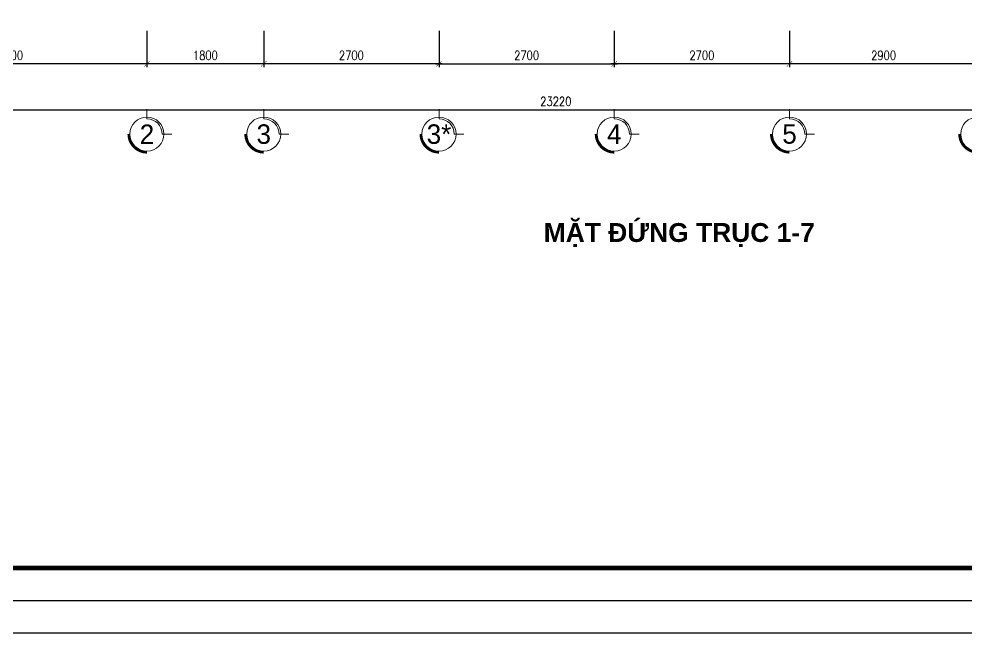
# Model space of a CAD drawing. Header units: millimetres. Extents: x -34806 to 662668, y 63228 to 99452.
# Drawn here: x 280355 to 294948, y 66792 to 76255 of the extents above; entities that cross this region are included whole.
import ezdxf
from ezdxf.enums import TextEntityAlignment as Align

# ---------------------------------------------------------------- set-up
doc = ezdxf.new("R2010")
doc.units = ezdxf.units.MM
doc.header["$LTSCALE"] = 200
doc.header["$MEASUREMENT"] = 0
doc.header["$PDMODE"] = 3
doc.header["$PDSIZE"] = 50
doc.layers.get('0').update_dxf_attribs({"color": 95, "linetype": 'CONTINUOUS'})
doc.layers.get('DEFPOINTS').update_dxf_attribs({"linetype": 'CONTINUOUS'})
for name, color, linetype in [('DIM', 1, 'CONTINUOUS'), ('KHUNGTEN', 7, 'CONTINUOUS'), ('TEXT', 7, 'CONTINUOUS')]:
    doc.layers.add(name, color=color, linetype=linetype)
doc.layers.add('hacth', color=251, linetype='CONTINUOUS', lineweight=13)
doc.layers.add('thay', color=7, linetype='CONTINUOUS', lineweight=18)
doc.styles.add('Aria H B iso', font='VHARIALB.ttf')
doc.styles.add('dam', font='VHAVANB.ttf', dxfattribs={"width": 0.9, "height": 450})
doc.styles.add('RomanS', font='romans.shx', dxfattribs={"width": 0.8})
doc.dimstyles.new('D1', dxfattribs={"dimtxt": 140, "dimasz": 80, "dimexe": 50, "dimexo": 0, "dimgap": 60, "dimtad": 1, "dimdec": 0, "dimzin": 0, "dimdsep": 46, "dimtxsty": 'RomanS', "dimblk1": 'ARCHTICK', "dimblk2": 'ARCHTICK', "dimsah": 1, "dimcen": 100, "dimdle": 50, "dimclrt": 7, "dimadec": 0, "dimazin": 0, "dimtfac": 0.005, "dimtdec": 0, "dimtix": 1, "dimtofl": 0, "dimtmove": 2, "dimatfit": 3, "dimldrblk": 'ARCHTICK', "dimfxl": 1, "dimtvp": 0.8, "dimtolj": 1, "dimtzin": 0, "dimarcsym": 0})

# ---------------------------------------------------------------- blocks, each defined once
blk = doc.blocks.new('_ArchTick')
at = {"layer": 'DIM', "color": 150}
blk.add_lwpolyline([(0.5, 0.5, 0.133, 0, 0), (0, 0, 0, 0.133, 0), (-0.5, -0.5, 0.133, 0.133, 0)], format="xyseb", dxfattribs=at)
blk = doc.blocks.new('*D177')
at = {"layer": 'DEFPOINTS', "color": 0}
for p in [(277017, 76073), (300237, 76073), (300237, 74854)]:
    blk.add_point(p, dxfattribs=at)
at = {"layer": 'DIM', "color": 0, "lineweight": -2}
for p, q in [((277017, 76073), (277017, 74804)), ((300237, 76073), (300237, 74804)), ((276967, 74854), (300287, 74854))]:
    blk.add_line(p, q, dxfattribs=at)
at = {"layer": 'DIM', "color": 0, "lineweight": -2, "xscale": 80, "yscale": 80, "zscale": 80, "rotation": 180}
blk.add_blockref('_ArchTick', (277017, 74854), dxfattribs=at)
at = {"layer": 'DIM', "color": 0, "lineweight": -2, "xscale": 80, "yscale": 80, "zscale": 80}
blk.add_blockref('_ArchTick', (300237, 74854), dxfattribs=at)
at = {"layer": 'DIM', "color": 7, "insert": (288627, 74984), "char_height": 140, "attachment_point": 5, "style": 'RomanS'}
blk.add_mtext('\\A1;23220', dxfattribs=at)
blk = doc.blocks.new('*D180')
at = {"layer": 'DEFPOINTS', "color": 0}
for p in [(292227, 76073), (295127, 76073), (292227, 75563)]:
    blk.add_point(p, dxfattribs=at)
at = {"layer": 'DIM', "color": 0, "lineweight": -2}
for p, q in [((292227, 76073), (292227, 75513)), ((295127, 76073), (295127, 75513)), ((295177, 75563), (292177, 75563))]:
    blk.add_line(p, q, dxfattribs=at)
at = {"layer": 'DIM', "color": 0, "lineweight": -2, "xscale": 80, "yscale": 80, "zscale": 80, "rotation": 180}
blk.add_blockref('_ArchTick', (292227, 75563), dxfattribs=at)
at = {"layer": 'DIM', "color": 0, "lineweight": -2, "xscale": 80, "yscale": 80, "zscale": 80}
blk.add_blockref('_ArchTick', (295127, 75563), dxfattribs=at)
at = {"layer": 'DIM', "color": 7, "insert": (293677, 75693), "char_height": 140, "attachment_point": 5, "style": 'RomanS'}
blk.add_mtext('\\A1;2900', dxfattribs=at)
blk = doc.blocks.new('*D181')
at = {"layer": 'DEFPOINTS', "color": 0}
for p in [(289527, 76073), (292227, 76073), (289527, 75563)]:
    blk.add_point(p, dxfattribs=at)
at = {"layer": 'DIM', "color": 0, "lineweight": -2}
for p, q in [((289527, 76073), (289527, 75513)), ((292227, 76073), (292227, 75513)), ((292277, 75563), (289477, 75563))]:
    blk.add_line(p, q, dxfattribs=at)
at = {"layer": 'DIM', "color": 0, "lineweight": -2, "xscale": 80, "yscale": 80, "zscale": 80, "rotation": 180}
blk.add_blockref('_ArchTick', (289527, 75563), dxfattribs=at)
at = {"layer": 'DIM', "color": 0, "lineweight": -2, "xscale": 80, "yscale": 80, "zscale": 80}
blk.add_blockref('_ArchTick', (292227, 75563), dxfattribs=at)
at = {"layer": 'DIM', "color": 7, "insert": (290877, 75693), "char_height": 140, "attachment_point": 5, "style": 'RomanS'}
blk.add_mtext('\\A1;2700', dxfattribs=at)
blk = doc.blocks.new('*D182')
at = {"layer": 'DEFPOINTS', "color": 0}
for p in [(282327, 76073), (284127, 76073), (282327, 75563)]:
    blk.add_point(p, dxfattribs=at)
at = {"layer": 'DIM', "color": 0, "lineweight": -2}
for p, q in [((282327, 76073), (282327, 75513)), ((284127, 76073), (284127, 75513)), ((284177, 75563), (282277, 75563))]:
    blk.add_line(p, q, dxfattribs=at)
at = {"layer": 'DIM', "color": 0, "lineweight": -2, "xscale": 80, "yscale": 80, "zscale": 80, "rotation": 180}
blk.add_blockref('_ArchTick', (282327, 75563), dxfattribs=at)
at = {"layer": 'DIM', "color": 0, "lineweight": -2, "xscale": 80, "yscale": 80, "zscale": 80}
blk.add_blockref('_ArchTick', (284127, 75563), dxfattribs=at)
at = {"layer": 'DIM', "color": 7, "insert": (283227, 75693), "char_height": 140, "attachment_point": 5, "style": 'RomanS'}
blk.add_mtext('\\A1;1800', dxfattribs=at)
blk = doc.blocks.new('*D183')
at = {"layer": 'DEFPOINTS', "color": 0}
for p in [(278127, 76073), (282327, 76073), (278127, 75563)]:
    blk.add_point(p, dxfattribs=at)
at = {"layer": 'DIM', "color": 0, "lineweight": -2}
for p, q in [((278127, 76073), (278127, 75513)), ((282327, 76073), (282327, 75513)), ((282377, 75563), (278077, 75563))]:
    blk.add_line(p, q, dxfattribs=at)
at = {"layer": 'DIM', "color": 0, "lineweight": -2, "xscale": 80, "yscale": 80, "zscale": 80, "rotation": 180}
blk.add_blockref('_ArchTick', (278127, 75563), dxfattribs=at)
at = {"layer": 'DIM', "color": 0, "lineweight": -2, "xscale": 80, "yscale": 80, "zscale": 80}
blk.add_blockref('_ArchTick', (282327, 75563), dxfattribs=at)
at = {"layer": 'DIM', "color": 7, "insert": (280227, 75693), "char_height": 140, "attachment_point": 5, "style": 'RomanS'}
blk.add_mtext('\\A1;4200', dxfattribs=at)
blk = doc.blocks.new('tr')
at = {"layer": 'thay', "ltscale": 600}
for p, q in [((0, -200), (0, 0)), ((313, -513), (513, -513))]:
    blk.add_line(p, q, dxfattribs=at)
at = {"layer": 'thay', "color": 150, "ltscale": 600, "const_width": 50}
blk.add_lwpolyline([(-375, -513, 0.414214), (0, -888, 0.414214)], format="xyb", dxfattribs=at)
at = {"layer": 'thay', "ltscale": 600}
blk.add_circle((0, -513), 350, dxfattribs=at)
blk.add_arc((0, -513), 313, 0, 90, dxfattribs=at)
blk = doc.blocks.new('*D185')
at = {"layer": 'DEFPOINTS', "color": 0}
for p in [(286827, 76073), (289527, 76073), (289527, 75563)]:
    blk.add_point(p, dxfattribs=at)
at = {"layer": 'DIM', "color": 0, "lineweight": -2}
for p, q in [((286827, 76073), (286827, 75513)), ((289527, 76073), (289527, 75513)), ((286777, 75563), (289577, 75563))]:
    blk.add_line(p, q, dxfattribs=at)
at = {"layer": 'DIM', "color": 0, "lineweight": -2, "xscale": 80, "yscale": 80, "zscale": 80, "rotation": 180}
blk.add_blockref('_ArchTick', (286827, 75563), dxfattribs=at)
at = {"layer": 'DIM', "color": 0, "lineweight": -2, "xscale": 80, "yscale": 80, "zscale": 80}
blk.add_blockref('_ArchTick', (289527, 75563), dxfattribs=at)
at = {"layer": 'DIM', "color": 7, "insert": (288177, 75693), "char_height": 140, "attachment_point": 5, "style": 'RomanS'}
blk.add_mtext('\\A1;2700', dxfattribs=at)
blk = doc.blocks.new('*D186')
at = {"layer": 'DEFPOINTS', "color": 0}
for p in [(284127, 76073), (286827, 76073), (284127, 75563)]:
    blk.add_point(p, dxfattribs=at)
at = {"layer": 'DIM', "color": 0, "lineweight": -2}
for p, q in [((284127, 76073), (284127, 75513)), ((286827, 76073), (286827, 75513)), ((286877, 75563), (284077, 75563))]:
    blk.add_line(p, q, dxfattribs=at)
at = {"layer": 'DIM', "color": 0, "lineweight": -2, "xscale": 80, "yscale": 80, "zscale": 80, "rotation": 180}
blk.add_blockref('_ArchTick', (284127, 75563), dxfattribs=at)
at = {"layer": 'DIM', "color": 0, "lineweight": -2, "xscale": 80, "yscale": 80, "zscale": 80}
blk.add_blockref('_ArchTick', (286827, 75563), dxfattribs=at)
at = {"layer": 'DIM', "color": 7, "insert": (285477, 75693), "char_height": 140, "attachment_point": 5, "style": 'RomanS'}
blk.add_mtext('\\A1;2700', dxfattribs=at)
blk = doc.blocks.new('khung')
at = {"layer": 'DEFPOINTS', "color": 8}
blk.add_lwpolyline([(0, 0), (31503, 0), (31503, 22275), (0, 22275)], close=True, dxfattribs=at)
at = {"layer": 'KHUNGTEN', "color": 4, "const_width": 54.3}
blk.add_lwpolyline([(848, 388), (31117, 388), (31117, 21887), (848, 21887)], close=True, dxfattribs=at)

msp = doc.modelspace()

# ---------------------------------------------------------------- linework, layer by layer
msp.add_lwpolyline([(313107.1, 66791.7), (271211.4, 66791.7), (271211.4, 96707.8), (313107.1, 96707.8)], close=True)

# ---------------------------------------------------------------- block references
at = {"layer": 'DIM', "xscale": 0.75, "yscale": 0.75, "zscale": 0.75}
for p in [(282327.1, 74865.7), (284127.1, 74865.7), (286827.1, 74865.7), (289527.1, 74865.7), (292227.1, 74865.7), (295127.1, 74865.7)]:
    msp.add_blockref('tr', p, dxfattribs=at)
at = {"layer": 'hacth', "xscale": 1.298143060485017, "yscale": 1.298143126914511, "zscale": 1.29814313413116}
msp.add_blockref('khung', (271905.8, 67291.7), dxfattribs=at)

# ---------------------------------------------------------------- texts
at = {"layer": 'KHUNGTEN', "color": 7, "style": 'Aria H B iso'}
msp.add_text('mÆt ®øng trôc 1-7', height=291.05, dxfattribs=at).set_placement((290529, 72818.7), align=Align.CENTER)
at = {"layer": 'TEXT', "linetype": 'Continuous', "style": 'dam'}
for s, p in [('2', (282327.1, 74480.7)), ('3', (284127.1, 74480.7)), ('3*', (286827.1, 74480.7)), ('4', (289527.1, 74480.7)), ('5', (292227.1, 74480.7))]:
    msp.add_text(s, height=300, dxfattribs=at).set_placement(p, align=Align.MIDDLE)

# ---------------------------------------------------------------- dimensions: what is measured, and where the dimension line sits
at = {"layer": 'DIM'}
for base, p1, p2, picture, middle in [((300237.1, 74854.3), (277017.1, 76073.2), (300237.1, 76073.2), '*D177', (288627.1, 74984.3)), ((278127.1, 75563.5), (282327.1, 76073.2), (278127.1, 76073.2), '*D183', (280227.1, 75693.5)), ((282327.1, 75563.5), (284127.1, 76073.2), (282327.1, 76073.2), '*D182', (283227.1, 75693.5)), ((284127.1, 75563.5), (286827.1, 76073.2), (284127.1, 76073.2), '*D186', (285477.1, 75693.5)), ((289527.1, 75563.5), (292227.1, 76073.2), (289527.1, 76073.2), '*D181', (290877.1, 75693.5)), ((292227.1, 75563.5), (295127.1, 76073.2), (292227.1, 76073.2), '*D180', (293677.1, 75693.5))]:
    dim = msp.add_linear_dim(base=base, p1=p1, p2=p2, dimstyle='D1', dxfattribs=at)
    dim.commit()
    dim.dimension.update_dxf_attribs({"geometry": picture, "text_midpoint": middle})
dim = msp.add_linear_dim(base=(289527.1, 75563.5), p1=(286827.1, 76073.2), p2=(289527.1, 76073.2), angle=180, dimstyle='D1', dxfattribs=at)
dim.commit()
dim.dimension.update_dxf_attribs({"geometry": '*D185', "text_midpoint": (288177.1, 75693.5)})

doc.saveas('drawing.dxf')
